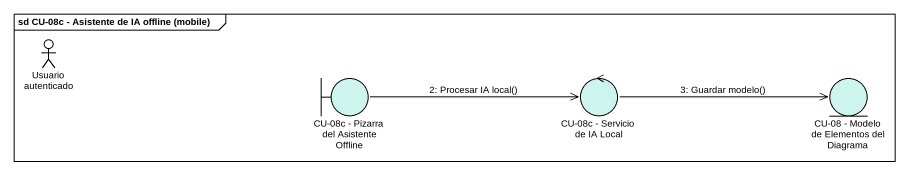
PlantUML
@startuml
mainframe sd CU-08c - Asistente de IA offline (mobile)
actor "Usuario autenticado" as Usuario_autenticado
boundary "CU-08c - Pizarra del Asistente Offline" as CU_08c_Pizarra_del #CDF5EE
control "CU-08c - Servicio de IA Local" as CU_08c_Servicio_de_IA_Local #CDF5EE
entity "CU-08 - Modelo de Elementos del Diagrama" as CU_08_Modelo_de_Elementos #CDF5EE
CU_08c_Pizarra_del -right-> CU_08c_Servicio_de_IA_Local : 2: Procesar IA local()
CU_08c_Servicio_de_IA_Local -right-> CU_08_Modelo_de_Elementos : 3: Guardar modelo()
@enduml
